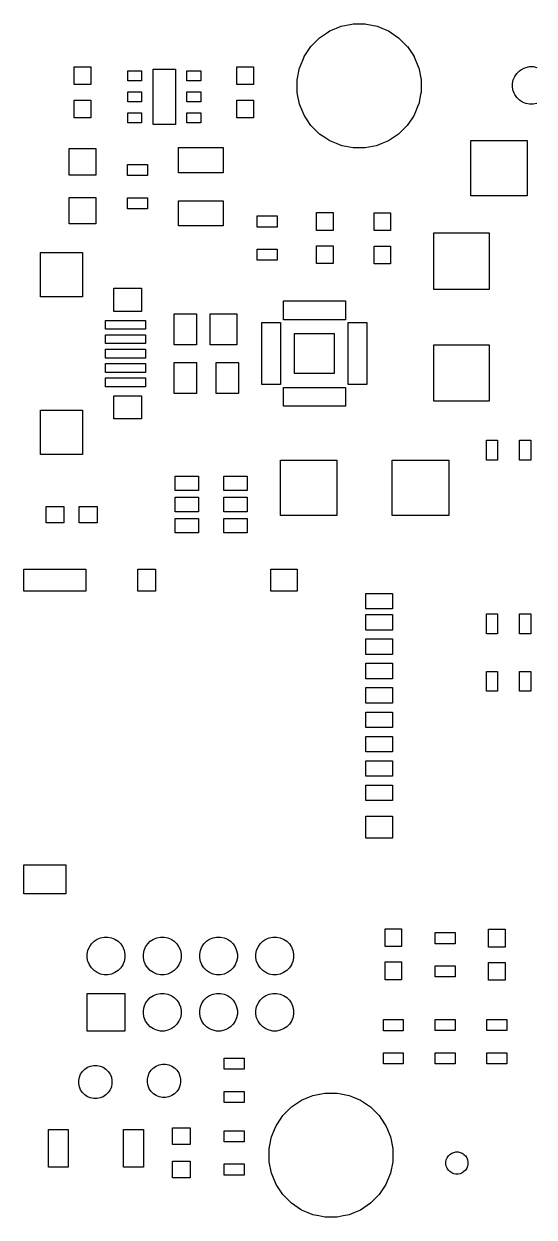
# Model space of a CAD drawing. Extents: x 3.58 to 7.49, y -4.48 to -2.36.
# Drawn here: x 3.583 to 4.49, y -4.481 to -2.361 of the extents above; entities that cross this region are included whole.
import ezdxf

# ---------------------------------------------------------------- set-up
doc = ezdxf.new("R2010")
doc.units = 0
doc.header["$MEASUREMENT"] = 0
doc.layers.add('BLACK', color=7, linetype='CONTINUOUS')

msp = doc.modelspace()

# ---------------------------------------------------------------- linework, layer by layer
at = {"layer": 'BLACK', "linetype": 'CONTINUOUS'}
for p, q in [((4.12093, -2.37757), (4.12692, -2.37357)), ((4.12692, -2.37357), (4.13867, -2.3687)), ((4.13867, -2.3687), (4.14698, -2.36526)), ((4.14698, -2.36526), (4.1663, -2.36142)), ((4.1663, -2.36142), (4.16828, -2.36102)), ((4.16828, -2.36102), (4.18999, -2.36102)), ((4.18999, -2.36102), (4.19197, -2.36142)), ((4.19197, -2.36142), (4.21129, -2.36526)), ((4.21129, -2.36526), (4.2196, -2.3687)), ((4.2196, -2.3687), (4.23135, -2.37357)), ((4.23135, -2.37357), (4.23734, -2.37757)), ((4.09351, -2.40099), (4.10886, -2.38563)), ((4.10886, -2.38563), (4.12093, -2.37757)), ((4.23734, -2.37757), (4.24941, -2.38563)), ((4.24941, -2.38563), (4.26476, -2.40099)), ((4.08144, -2.41904), (4.09324, -2.40138)), ((4.09324, -2.40138), (4.09351, -2.40099)), ((4.26476, -2.40099), (4.26502, -2.40138)), ((4.26502, -2.40138), (4.27682, -2.41904)), ((3.67224, -2.4689), (3.67224, -2.4374)), ((3.67224, -2.4374), (3.70177, -2.4374)), ((3.70177, -2.4374), (3.70177, -2.4689)), ((3.96161, -2.4689), (3.96161, -2.4374)), ((3.96161, -2.4374), (3.99114, -2.4374)), ((3.99114, -2.4374), (3.99114, -2.4689)), ((4.07347, -2.43829), (4.08128, -2.41944)), ((4.08128, -2.41944), (4.08144, -2.41904)), ((4.27682, -2.41904), (4.27699, -2.41944)), ((4.27699, -2.41944), (4.2848, -2.43829)), ((4.47567, -2.43829), (4.48214, -2.43701)), ((4.48214, -2.43701), (4.48873, -2.43701)), ((4.48873, -2.43701), (4.49519, -2.43829)), ((3.76752, -2.46201), (3.76752, -2.44429)), ((3.76752, -2.44429), (3.79232, -2.44429)), ((3.79232, -2.44429), (3.79232, -2.46201)), ((3.81299, -2.53976), (3.81299, -2.44134)), ((3.81299, -2.44134), (3.85236, -2.44134)), ((3.85236, -2.44134), (3.85236, -2.53976)), ((3.87303, -2.46201), (3.87303, -2.44429)), ((3.87303, -2.44429), (3.89783, -2.44429)), ((3.89783, -2.44429), (3.89783, -2.46201)), ((4.0689, -2.4604), (4.07313, -2.43911)), ((4.07313, -2.43911), (4.07347, -2.43829)), ((4.2848, -2.43829), (4.28513, -2.43911)), ((4.28513, -2.43911), (4.28937, -2.4604)), ((4.45325, -2.46071), (4.45578, -2.45462)), ((4.45578, -2.45462), (4.45944, -2.44914)), ((4.45578, -2.45462), (4.45578, -2.45462)), ((4.45944, -2.44914), (4.4641, -2.44448)), ((4.4641, -2.44448), (4.46958, -2.44082)), ((4.46958, -2.44082), (4.47567, -2.43829)), ((4.46958, -2.44082), (4.46958, -2.44082)), ((3.70177, -2.4689), (3.67224, -2.4689)), ((3.79232, -2.46201), (3.76752, -2.46201)), ((3.89783, -2.46201), (3.87303, -2.46201)), ((3.99114, -2.4689), (3.96161, -2.4689)), ((4.0689, -2.48212), (4.0689, -2.4604)), ((4.28937, -2.4604), (4.28937, -2.48212)), ((4.45197, -2.46718), (4.45325, -2.46071)), ((4.45197, -2.47377), (4.45197, -2.46718)), ((4.45325, -2.48023), (4.45197, -2.47377)), ((4.45487, -2.48413), (4.45325, -2.48023)), ((3.67224, -2.52795), (3.67224, -2.49646)), ((3.67224, -2.49646), (3.70177, -2.49646)), ((3.70177, -2.49646), (3.70177, -2.52795)), ((3.76752, -2.49941), (3.76752, -2.48169)), ((3.76752, -2.48169), (3.79232, -2.48169)), ((3.79232, -2.49941), (3.76752, -2.49941)), ((3.79232, -2.48169), (3.79232, -2.49941)), ((3.87303, -2.49941), (3.87303, -2.48169)), ((3.87303, -2.48169), (3.89783, -2.48169)), ((3.89783, -2.49941), (3.87303, -2.49941)), ((3.89783, -2.48169), (3.89783, -2.49941)), ((3.96161, -2.52795), (3.96161, -2.49646)), ((3.96161, -2.49646), (3.99114, -2.49646)), ((3.99114, -2.49646), (3.99114, -2.52795)), ((4.06973, -2.48632), (4.0689, -2.48212)), ((4.07313, -2.50341), (4.06973, -2.48632)), ((4.28853, -2.48632), (4.28513, -2.50341)), ((4.28937, -2.48212), (4.28853, -2.48632)), ((4.45578, -2.48632), (4.45487, -2.48413)), ((4.45944, -2.4918), (4.45578, -2.48632)), ((4.4641, -2.49647), (4.45944, -2.4918)), ((4.46958, -2.50013), (4.4641, -2.49647)), ((4.47567, -2.50265), (4.46958, -2.50013)), ((4.46958, -2.50013), (4.46958, -2.50013)), ((4.46958, -2.50013), (4.46958, -2.50013)), ((3.76752, -2.53681), (3.76752, -2.51909)), ((3.76752, -2.51909), (3.79232, -2.51909)), ((3.79232, -2.51909), (3.79232, -2.53681)), ((3.87303, -2.53681), (3.87303, -2.51909)), ((3.87303, -2.51909), (3.89783, -2.51909)), ((3.89783, -2.51909), (3.89783, -2.53681)), ((4.07335, -2.50394), (4.07313, -2.50341)), ((4.08144, -2.52348), (4.07335, -2.50394)), ((4.28492, -2.50394), (4.27682, -2.52348)), ((4.28513, -2.50341), (4.28492, -2.50394)), ((4.48214, -2.50394), (4.47567, -2.50265)), ((4.48873, -2.50394), (4.48214, -2.50394)), ((4.49519, -2.50265), (4.48873, -2.50394)), ((3.70177, -2.52795), (3.67224, -2.52795)), ((3.79232, -2.53681), (3.76752, -2.53681)), ((3.85236, -2.53976), (3.81299, -2.53976)), ((3.89783, -2.53681), (3.87303, -2.53681)), ((3.99114, -2.52795), (3.96161, -2.52795)), ((4.08443, -2.52795), (4.08144, -2.52348)), ((4.09351, -2.54153), (4.08443, -2.52795)), ((4.10886, -2.55689), (4.09351, -2.54153)), ((4.26476, -2.54153), (4.24941, -2.55689)), ((4.27383, -2.52795), (4.26476, -2.54153)), ((4.27682, -2.52348), (4.27383, -2.52795)), ((4.11977, -2.56417), (4.10886, -2.55689)), ((4.12692, -2.56895), (4.11977, -2.56417)), ((4.2385, -2.56417), (4.23135, -2.56895)), ((4.24941, -2.55689), (4.2385, -2.56417)), ((3.66339, -2.62992), (3.66339, -2.58268)), ((3.66339, -2.58268), (3.71063, -2.58268)), ((3.71063, -2.58268), (3.71063, -2.62992)), ((3.85768, -2.62559), (3.85768, -2.58071)), ((3.85768, -2.58071), (3.9376, -2.58071)), ((3.9376, -2.58071), (3.9376, -2.62559)), ((4.13867, -2.57382), (4.12692, -2.56895)), ((4.14698, -2.57726), (4.13867, -2.57382)), ((4.14896, -2.57765), (4.14698, -2.57726)), ((4.16828, -2.5815), (4.14896, -2.57765)), ((4.18999, -2.5815), (4.16828, -2.5815)), ((4.20931, -2.57765), (4.18999, -2.5815)), ((4.21129, -2.57726), (4.20931, -2.57765)), ((4.2196, -2.57382), (4.21129, -2.57726)), ((4.23135, -2.56895), (4.2196, -2.57382)), ((4.37756, -2.66654), (4.37756, -2.56811)), ((4.37756, -2.56811), (4.47795, -2.56811)), ((4.47795, -2.56811), (4.47795, -2.66654)), ((3.76732, -2.63071), (3.76732, -2.61102)), ((3.76732, -2.61102), (3.80276, -2.61102)), ((3.80276, -2.61102), (3.80276, -2.63071)), ((3.9376, -2.62559), (3.85768, -2.62559)), ((3.71063, -2.62992), (3.66339, -2.62992)), ((3.80276, -2.63071), (3.76732, -2.63071)), ((3.66339, -2.71654), (3.66339, -2.66929)), ((3.66339, -2.66929), (3.71063, -2.66929)), ((3.71063, -2.66929), (3.71063, -2.71654)), ((3.76732, -2.68976), (3.76732, -2.67008)), ((3.76732, -2.67008), (3.80276, -2.67008)), ((3.80276, -2.67008), (3.80276, -2.68976)), ((4.47795, -2.66654), (4.37756, -2.66654)), ((3.80276, -2.68976), (3.76732, -2.68976)), ((3.85768, -2.72008), (3.85768, -2.6752)), ((3.85768, -2.6752), (3.9376, -2.6752)), ((3.9376, -2.6752), (3.9376, -2.72008)), ((3.99803, -2.72205), (3.99803, -2.70236)), ((3.99803, -2.70236), (4.03346, -2.70236)), ((4.03346, -2.70236), (4.03346, -2.72205)), ((4.10335, -2.72795), (4.10335, -2.69646)), ((4.10335, -2.69646), (4.13287, -2.69646)), ((4.13287, -2.69646), (4.13287, -2.72795)), ((4.20571, -2.72835), (4.20571, -2.69685)), ((4.20571, -2.69685), (4.23524, -2.69685)), ((4.23524, -2.69685), (4.23524, -2.72835)), ((3.71063, -2.71654), (3.66339, -2.71654)), ((3.9376, -2.72008), (3.85768, -2.72008)), ((4.03346, -2.72205), (3.99803, -2.72205)), ((4.13287, -2.72795), (4.10335, -2.72795)), ((4.23524, -2.72835), (4.20571, -2.72835)), ((4.3122, -2.83268), (4.3122, -2.73228)), ((4.3122, -2.73228), (4.41063, -2.73228)), ((4.41063, -2.73228), (4.41063, -2.83268)), ((4.10335, -2.78701), (4.10335, -2.75551)), ((4.10335, -2.75551), (4.13287, -2.75551)), ((4.13287, -2.75551), (4.13287, -2.78701)), ((4.20571, -2.7874), (4.20571, -2.75591)), ((4.20571, -2.75591), (4.23524, -2.75591)), ((4.23524, -2.75591), (4.23524, -2.7874)), ((3.6122, -2.84621), (3.6122, -2.76747)), ((3.6122, -2.76747), (3.68701, -2.76747)), ((3.68701, -2.76747), (3.68701, -2.84621)), ((3.99803, -2.7811), (3.99803, -2.76142)), ((3.99803, -2.76142), (4.03346, -2.76142)), ((4.03346, -2.76142), (4.03346, -2.7811)), ((4.03346, -2.7811), (3.99803, -2.7811)), ((4.13287, -2.78701), (4.10335, -2.78701)), ((4.23524, -2.7874), (4.20571, -2.7874)), ((3.74311, -2.87205), (3.74311, -2.83071)), ((3.74311, -2.83071), (3.79232, -2.83071)), ((3.79232, -2.83071), (3.79232, -2.87205)), ((4.41063, -2.83268), (4.3122, -2.83268)), ((3.68701, -2.84621), (3.6122, -2.84621)), ((4.04449, -2.88681), (4.04449, -2.85335)), ((4.04449, -2.85335), (4.15472, -2.85335)), ((4.15472, -2.85335), (4.15472, -2.88681)), ((3.79232, -2.87205), (3.74311, -2.87205)), ((3.85039, -2.9311), (3.85039, -2.87598)), ((3.85039, -2.87598), (3.88976, -2.87598)), ((3.88976, -2.87598), (3.88976, -2.9311)), ((3.91417, -2.9311), (3.91417, -2.87598)), ((3.91417, -2.87598), (3.96142, -2.87598)), ((3.96142, -2.87598), (3.96142, -2.9311)), ((3.72835, -2.90354), (3.72835, -2.8878)), ((3.72835, -2.8878), (3.79921, -2.8878)), ((3.79921, -2.90354), (3.72835, -2.90354)), ((3.79921, -2.8878), (3.79921, -2.90354)), ((4.0061, -3.00197), (4.0061, -2.89173)), ((4.0061, -2.89173), (4.03957, -2.89173)), ((4.03957, -2.89173), (4.03957, -3.00197)), ((4.15472, -2.88681), (4.04449, -2.88681)), ((4.15965, -3.00197), (4.15965, -2.89173)), ((4.15965, -2.89173), (4.19311, -2.89173)), ((4.19311, -2.89173), (4.19311, -3.00197)), ((3.72835, -2.92913), (3.72835, -2.91339)), ((3.72835, -2.91339), (3.79921, -2.91339)), ((3.79921, -2.91339), (3.79921, -2.92913)), ((4.06417, -2.98228), (4.06417, -2.91142)), ((4.06417, -2.91142), (4.13504, -2.91142)), ((4.13504, -2.91142), (4.13504, -2.98228)), ((3.79921, -2.92913), (3.72835, -2.92913)), ((3.72835, -2.95472), (3.72835, -2.93898)), ((3.72835, -2.93898), (3.79921, -2.93898)), ((3.79921, -2.93898), (3.79921, -2.95472)), ((3.88976, -2.9311), (3.85039, -2.9311)), ((3.96142, -2.9311), (3.91417, -2.9311)), ((4.3122, -3.0315), (4.3122, -2.9311)), ((4.3122, -2.9311), (4.41063, -2.9311)), ((4.41063, -2.9311), (4.41063, -3.0315)), ((3.79921, -2.95472), (3.72835, -2.95472)), ((3.72835, -2.98031), (3.72835, -2.96457)), ((3.72835, -2.96457), (3.79921, -2.96457)), ((3.79921, -2.96457), (3.79921, -2.98031)), ((3.85039, -3.01772), (3.85039, -2.9626)), ((3.85039, -2.9626), (3.88976, -2.9626)), ((3.88976, -2.9626), (3.88976, -3.01772)), ((3.9252, -3.01772), (3.9252, -2.9626)), ((3.9252, -2.9626), (3.96457, -2.9626)), ((3.96457, -2.9626), (3.96457, -3.01772)), ((3.79921, -2.98031), (3.72835, -2.98031)), ((4.13504, -2.98228), (4.06417, -2.98228)), ((3.72835, -3.00591), (3.72835, -2.99016)), ((3.72835, -2.99016), (3.79921, -2.99016)), ((3.79921, -3.00591), (3.72835, -3.00591)), ((3.79921, -2.99016), (3.79921, -3.00591)), ((4.03957, -3.00197), (4.0061, -3.00197)), ((4.04449, -3.04035), (4.04449, -3.00689)), ((4.04449, -3.00689), (4.15472, -3.00689)), ((4.15472, -3.00689), (4.15472, -3.04035)), ((4.19311, -3.00197), (4.15965, -3.00197)), ((3.74311, -3.06299), (3.74311, -3.02165)), ((3.74311, -3.02165), (3.79232, -3.02165)), ((3.79232, -3.02165), (3.79232, -3.06299)), ((3.88976, -3.01772), (3.85039, -3.01772)), ((3.96457, -3.01772), (3.9252, -3.01772)), ((4.41063, -3.0315), (4.3122, -3.0315)), ((3.6122, -3.12623), (3.6122, -3.04749)), ((3.6122, -3.04749), (3.68701, -3.04749)), ((3.68701, -3.04749), (3.68701, -3.12623)), ((4.15472, -3.04035), (4.04449, -3.04035)), ((3.79232, -3.06299), (3.74311, -3.06299)), ((4.40551, -3.13622), (4.40551, -3.10079)), ((4.40551, -3.10079), (4.4252, -3.10079)), ((4.4252, -3.10079), (4.4252, -3.13622)), ((4.46457, -3.13622), (4.46457, -3.10079)), ((4.46457, -3.10079), (4.48425, -3.10079)), ((4.48425, -3.10079), (4.48425, -3.13622)), ((3.68701, -3.12623), (3.6122, -3.12623)), ((4.03937, -3.23465), (4.03937, -3.13622)), ((4.03937, -3.13622), (4.13976, -3.13622)), ((4.13976, -3.13622), (4.13976, -3.23465)), ((4.23819, -3.23465), (4.23819, -3.13622)), ((4.23819, -3.13622), (4.33858, -3.13622)), ((4.33858, -3.13622), (4.33858, -3.23465)), ((4.4252, -3.13622), (4.40551, -3.13622)), ((4.48425, -3.13622), (4.46457, -3.13622)), ((3.85197, -3.19035), (3.85197, -3.16476)), ((3.85197, -3.16476), (3.8937, -3.16476)), ((3.8937, -3.16476), (3.8937, -3.19035)), ((3.93858, -3.19035), (3.93858, -3.16476)), ((3.93858, -3.16476), (3.98031, -3.16476)), ((3.98031, -3.16476), (3.98031, -3.19035)), ((3.8937, -3.19035), (3.85197, -3.19035)), ((3.98031, -3.19035), (3.93858, -3.19035)), ((3.62244, -3.24776), (3.62244, -3.21823)), ((3.62244, -3.21823), (3.65394, -3.21823)), ((3.65394, -3.21823), (3.65394, -3.24776)), ((3.6815, -3.24776), (3.6815, -3.21823)), ((3.6815, -3.21823), (3.71299, -3.21823)), ((3.71299, -3.21823), (3.71299, -3.24776)), ((3.85197, -3.22776), (3.85197, -3.20217)), ((3.85197, -3.20217), (3.8937, -3.20217)), ((3.8937, -3.20217), (3.8937, -3.22776)), ((3.93858, -3.22776), (3.93858, -3.20217)), ((3.93858, -3.20217), (3.98031, -3.20217)), ((3.98031, -3.20217), (3.98031, -3.22776)), ((3.8937, -3.22776), (3.85197, -3.22776)), ((3.85197, -3.26516), (3.85197, -3.23957)), ((3.85197, -3.23957), (3.8937, -3.23957)), ((3.8937, -3.23957), (3.8937, -3.26516)), ((3.98031, -3.22776), (3.93858, -3.22776)), ((3.93858, -3.26516), (3.93858, -3.23957)), ((3.93858, -3.23957), (3.98031, -3.23957)), ((3.98031, -3.23957), (3.98031, -3.26516)), ((4.13976, -3.23465), (4.03937, -3.23465)), ((4.33858, -3.23465), (4.23819, -3.23465)), ((3.65394, -3.24776), (3.62244, -3.24776)), ((3.71299, -3.24776), (3.6815, -3.24776)), ((3.8937, -3.26516), (3.85197, -3.26516)), ((3.98031, -3.26516), (3.93858, -3.26516)), ((3.58287, -3.36909), (3.58287, -3.32972)), ((3.58287, -3.32972), (3.69311, -3.32972)), ((3.69311, -3.32972), (3.69311, -3.36909)), ((3.78563, -3.36909), (3.78563, -3.32972)), ((3.78563, -3.32972), (3.81713, -3.32972)), ((3.81713, -3.32972), (3.81713, -3.36909)), ((4.02185, -3.36909), (4.02185, -3.32972)), ((4.02185, -3.32972), (4.06909, -3.32972)), ((4.06909, -3.32972), (4.06909, -3.36909)), ((3.69311, -3.36909), (3.58287, -3.36909)), ((3.81713, -3.36909), (3.78563, -3.36909)), ((4.06909, -3.36909), (4.02185, -3.36909)), ((4.19114, -3.40059), (4.19114, -3.37303)), ((4.19114, -3.37303), (4.23839, -3.37303)), ((4.23839, -3.37303), (4.23839, -3.40059)), ((4.23839, -3.40059), (4.19114, -3.40059)), ((4.19114, -3.43799), (4.19114, -3.41043)), ((4.19114, -3.41043), (4.23839, -3.41043)), ((4.23839, -3.41043), (4.23839, -3.43799)), ((4.40551, -3.44449), (4.40551, -3.40906)), ((4.40551, -3.40906), (4.4252, -3.40906)), ((4.4252, -3.40906), (4.4252, -3.44449)), ((4.46457, -3.44449), (4.46457, -3.40906)), ((4.46457, -3.40906), (4.48425, -3.40906)), ((4.48425, -3.40906), (4.48425, -3.44449)), ((4.23839, -3.43799), (4.19114, -3.43799)), ((4.19114, -3.4813), (4.19114, -3.45374)), ((4.19114, -3.45374), (4.23839, -3.45374)), ((4.23839, -3.45374), (4.23839, -3.4813)), ((4.4252, -3.44449), (4.40551, -3.44449)), ((4.48425, -3.44449), (4.46457, -3.44449)), ((4.23839, -3.4813), (4.19114, -3.4813)), ((4.19114, -3.52461), (4.19114, -3.49705)), ((4.19114, -3.49705), (4.23839, -3.49705)), ((4.23839, -3.49705), (4.23839, -3.52461)), ((4.40551, -3.54685), (4.40551, -3.51142)), ((4.40551, -3.51142), (4.4252, -3.51142)), ((4.4252, -3.51142), (4.4252, -3.54685)), ((4.46457, -3.54685), (4.46457, -3.51142)), ((4.46457, -3.51142), (4.48425, -3.51142)), ((4.48425, -3.51142), (4.48425, -3.54685)), ((4.23839, -3.52461), (4.19114, -3.52461)), ((4.19114, -3.56791), (4.19114, -3.54035)), ((4.19114, -3.54035), (4.23839, -3.54035)), ((4.23839, -3.54035), (4.23839, -3.56791)), ((4.4252, -3.54685), (4.40551, -3.54685)), ((4.48425, -3.54685), (4.46457, -3.54685)), ((4.23839, -3.56791), (4.19114, -3.56791)), ((4.19114, -3.61122), (4.19114, -3.58366)), ((4.19114, -3.58366), (4.23839, -3.58366)), ((4.23839, -3.58366), (4.23839, -3.61122)), ((4.23839, -3.61122), (4.19114, -3.61122)), ((4.19114, -3.65453), (4.19114, -3.62697)), ((4.19114, -3.62697), (4.23839, -3.62697)), ((4.23839, -3.62697), (4.23839, -3.65453)), ((4.23839, -3.65453), (4.19114, -3.65453)), ((4.19114, -3.69783), (4.19114, -3.67028)), ((4.19114, -3.67028), (4.23839, -3.67028)), ((4.23839, -3.67028), (4.23839, -3.69783)), ((4.23839, -3.69783), (4.19114, -3.69783)), ((4.19114, -3.74114), (4.19114, -3.71358)), ((4.19114, -3.71358), (4.23839, -3.71358)), ((4.23839, -3.71358), (4.23839, -3.74114)), ((4.23839, -3.74114), (4.19114, -3.74114)), ((4.19114, -3.80807), (4.19114, -3.7687)), ((4.19114, -3.7687), (4.23839, -3.7687)), ((4.23839, -3.7687), (4.23839, -3.80807)), ((4.23839, -3.80807), (4.19114, -3.80807)), ((3.58287, -3.9065), (3.58287, -3.85531)), ((3.58287, -3.85531), (3.65768, -3.85531)), ((3.65768, -3.85531), (3.65768, -3.9065)), ((3.65768, -3.9065), (3.58287, -3.9065)), ((3.71324, -3.98734), (3.71933, -3.98481)), ((3.71933, -3.98481), (3.72579, -3.98353)), ((3.72579, -3.98353), (3.73238, -3.98353)), ((3.73238, -3.98353), (3.73885, -3.98481)), ((3.73885, -3.98481), (3.74494, -3.98734)), ((3.81324, -3.98734), (3.81933, -3.98481)), ((3.81933, -3.98481), (3.82579, -3.98353)), ((3.82579, -3.98353), (3.83238, -3.98353)), ((3.83238, -3.98353), (3.83885, -3.98481)), ((3.83885, -3.98481), (3.84494, -3.98734)), ((3.91324, -3.98734), (3.91933, -3.98481)), ((3.91933, -3.98481), (3.92579, -3.98353)), ((3.92579, -3.98353), (3.93238, -3.98353)), ((3.93238, -3.98353), (3.93885, -3.98481)), ((3.93885, -3.98481), (3.94494, -3.98734)), ((4.01324, -3.98734), (4.01933, -3.98481)), ((4.01933, -3.98481), (4.02579, -3.98353)), ((4.02579, -3.98353), (4.03238, -3.98353)), ((4.03238, -3.98353), (4.03885, -3.98481)), ((4.03885, -3.98481), (4.04494, -3.98734)), ((4.22519, -4.00021), (4.22519, -3.96872)), ((4.22519, -3.96872), (4.25472, -3.96872)), ((4.25472, -3.96872), (4.25472, -4.00021)), ((4.31436, -3.99531), (4.31436, -3.97562)), ((4.31436, -3.97562), (4.3498, -3.97562)), ((4.3498, -3.97562), (4.3498, -3.99531)), ((4.40944, -4.00121), (4.40944, -3.96972)), ((4.40944, -3.96972), (4.43897, -3.96972)), ((4.43897, -3.96972), (4.43897, -4.00121)), ((3.69691, -4.00723), (3.69943, -4.00114)), ((3.69943, -4.00114), (3.70005, -4.00021)), ((3.70005, -4.00021), (3.70309, -3.99566)), ((3.70309, -3.99566), (3.70775, -3.991)), ((3.70775, -3.991), (3.71324, -3.98734)), ((3.71324, -3.98734), (3.71324, -3.98734)), ((3.74494, -3.98734), (3.74494, -3.98734)), ((3.74494, -3.98734), (3.75042, -3.991)), ((3.75042, -3.991), (3.75508, -3.99566)), ((3.75508, -3.99566), (3.75812, -4.00021)), ((3.75812, -4.00021), (3.75874, -4.00114)), ((3.75874, -4.00114), (3.76127, -4.00723)), ((3.79691, -4.00723), (3.79943, -4.00114)), ((3.79943, -4.00114), (3.80005, -4.00021)), ((3.80005, -4.00021), (3.80309, -3.99566)), ((3.80309, -3.99566), (3.80775, -3.991)), ((3.80775, -3.991), (3.81324, -3.98734)), ((3.81324, -3.98734), (3.81324, -3.98734)), ((3.84494, -3.98734), (3.84494, -3.98734)), ((3.84494, -3.98734), (3.85042, -3.991)), ((3.85042, -3.991), (3.85508, -3.99566)), ((3.85508, -3.99566), (3.85812, -4.00021)), ((3.85812, -4.00021), (3.85874, -4.00114)), ((3.85874, -4.00114), (3.86127, -4.00723)), ((3.89691, -4.00723), (3.89943, -4.00114)), ((3.89943, -4.00114), (3.90005, -4.00021)), ((3.90005, -4.00021), (3.90309, -3.99566)), ((3.90309, -3.99566), (3.90775, -3.991)), ((3.90775, -3.991), (3.91324, -3.98734)), ((3.91324, -3.98734), (3.91324, -3.98734)), ((3.94494, -3.98734), (3.94494, -3.98734)), ((3.94494, -3.98734), (3.95042, -3.991)), ((3.95042, -3.991), (3.95508, -3.99566)), ((3.95508, -3.99566), (3.95812, -4.00021)), ((3.95812, -4.00021), (3.95874, -4.00114)), ((3.95874, -4.00114), (3.96127, -4.00723)), ((3.99691, -4.00723), (3.99943, -4.00114)), ((3.99943, -4.00114), (4.00005, -4.00021)), ((4.00005, -4.00021), (4.00309, -3.99566)), ((4.00309, -3.99566), (4.00775, -3.991)), ((4.00775, -3.991), (4.01324, -3.98734)), ((4.01324, -3.98734), (4.01324, -3.98734)), ((4.04494, -3.98734), (4.04494, -3.98734)), ((4.04494, -3.98734), (4.05042, -3.991)), ((4.05042, -3.991), (4.05508, -3.99566)), ((4.05508, -3.99566), (4.05812, -4.00021)), ((4.05812, -4.00021), (4.05874, -4.00114)), ((4.05874, -4.00114), (4.06127, -4.00723)), ((4.25472, -4.00021), (4.22519, -4.00021)), ((4.3498, -3.99531), (4.31436, -3.99531)), ((4.43897, -4.00121), (4.40944, -4.00121)), ((3.69562, -4.0137), (3.69691, -4.00723)), ((3.69562, -4.02029), (3.69562, -4.0137)), ((3.69691, -4.02675), (3.69562, -4.02029)), ((3.69881, -4.03134), (3.69691, -4.02675)), ((3.76127, -4.02675), (3.75937, -4.03134)), ((3.76127, -4.00723), (3.76255, -4.0137)), ((3.76255, -4.02029), (3.76127, -4.02675)), ((3.76255, -4.0137), (3.76255, -4.02029)), ((3.79562, -4.0137), (3.79691, -4.00723)), ((3.79562, -4.02029), (3.79562, -4.0137)), ((3.79691, -4.02675), (3.79562, -4.02029)), ((3.79881, -4.03134), (3.79691, -4.02675)), ((3.86127, -4.02675), (3.85937, -4.03134)), ((3.86127, -4.00723), (3.86255, -4.0137)), ((3.86255, -4.02029), (3.86127, -4.02675)), ((3.86255, -4.0137), (3.86255, -4.02029)), ((3.89562, -4.0137), (3.89691, -4.00723)), ((3.89562, -4.02029), (3.89562, -4.0137)), ((3.89691, -4.02675), (3.89562, -4.02029)), ((3.89881, -4.03134), (3.89691, -4.02675)), ((3.96127, -4.02675), (3.95937, -4.03134)), ((3.96127, -4.00723), (3.96255, -4.0137)), ((3.96255, -4.02029), (3.96127, -4.02675)), ((3.96255, -4.0137), (3.96255, -4.02029)), ((3.99562, -4.0137), (3.99691, -4.00723)), ((3.99562, -4.02029), (3.99562, -4.0137)), ((3.99691, -4.02675), (3.99562, -4.02029)), ((3.99881, -4.03134), (3.99691, -4.02675)), ((4.06127, -4.02675), (4.05937, -4.03134)), ((4.06127, -4.00723), (4.06255, -4.0137)), ((4.06255, -4.02029), (4.06127, -4.02675)), ((4.06255, -4.0137), (4.06255, -4.02029)), ((4.22519, -4.05927), (4.22519, -4.02777)), ((4.22519, -4.02777), (4.25472, -4.02777)), ((4.25472, -4.02777), (4.25472, -4.05927)), ((3.69943, -4.03284), (3.69881, -4.03134)), ((3.70309, -4.03832), (3.69943, -4.03284)), ((3.70775, -4.04299), (3.70309, -4.03832)), ((3.71324, -4.04665), (3.70775, -4.04299)), ((3.71933, -4.04917), (3.71324, -4.04665)), ((3.71324, -4.04665), (3.71324, -4.04665)), ((3.71324, -4.04665), (3.71324, -4.04665)), ((3.72579, -4.05046), (3.71933, -4.04917)), ((3.73885, -4.04917), (3.73238, -4.05046)), ((3.74494, -4.04665), (3.73885, -4.04917)), ((3.75042, -4.04299), (3.74494, -4.04665)), ((3.74494, -4.04665), (3.74494, -4.04665)), ((3.74494, -4.04665), (3.74494, -4.04665)), ((3.75508, -4.03832), (3.75042, -4.04299)), ((3.75874, -4.03284), (3.75508, -4.03832)), ((3.75937, -4.03134), (3.75874, -4.03284)), ((3.79943, -4.03284), (3.79881, -4.03134)), ((3.80309, -4.03832), (3.79943, -4.03284)), ((3.80775, -4.04299), (3.80309, -4.03832)), ((3.81324, -4.04665), (3.80775, -4.04299)), ((3.81933, -4.04917), (3.81324, -4.04665)), ((3.81324, -4.04665), (3.81324, -4.04665)), ((3.81324, -4.04665), (3.81324, -4.04665)), ((3.82579, -4.05046), (3.81933, -4.04917)), ((3.83885, -4.04917), (3.83238, -4.05046)), ((3.84494, -4.04665), (3.83885, -4.04917)), ((3.85042, -4.04299), (3.84494, -4.04665)), ((3.84494, -4.04665), (3.84494, -4.04665)), ((3.84494, -4.04665), (3.84494, -4.04665)), ((3.85508, -4.03832), (3.85042, -4.04299)), ((3.85874, -4.03284), (3.85508, -4.03832)), ((3.85937, -4.03134), (3.85874, -4.03284)), ((3.89943, -4.03284), (3.89881, -4.03134)), ((3.90309, -4.03832), (3.89943, -4.03284)), ((3.90775, -4.04299), (3.90309, -4.03832)), ((3.91324, -4.04665), (3.90775, -4.04299)), ((3.91933, -4.04917), (3.91324, -4.04665)), ((3.91324, -4.04665), (3.91324, -4.04665)), ((3.91324, -4.04665), (3.91324, -4.04665)), ((3.92579, -4.05046), (3.91933, -4.04917)), ((3.93885, -4.04917), (3.93238, -4.05046)), ((3.94494, -4.04665), (3.93885, -4.04917)), ((3.95042, -4.04299), (3.94494, -4.04665)), ((3.94494, -4.04665), (3.94494, -4.04665)), ((3.94494, -4.04665), (3.94494, -4.04665)), ((3.95508, -4.03832), (3.95042, -4.04299)), ((3.95874, -4.03284), (3.95508, -4.03832)), ((3.95937, -4.03134), (3.95874, -4.03284)), ((3.99943, -4.03284), (3.99881, -4.03134)), ((4.00309, -4.03832), (3.99943, -4.03284)), ((4.00775, -4.04299), (4.00309, -4.03832)), ((4.01324, -4.04665), (4.00775, -4.04299)), ((4.01933, -4.04917), (4.01324, -4.04665)), ((4.01324, -4.04665), (4.01324, -4.04665)), ((4.01324, -4.04665), (4.01324, -4.04665)), ((4.02579, -4.05046), (4.01933, -4.04917)), ((4.03885, -4.04917), (4.03238, -4.05046)), ((4.04494, -4.04665), (4.03885, -4.04917)), ((4.05042, -4.04299), (4.04494, -4.04665)), ((4.04494, -4.04665), (4.04494, -4.04665)), ((4.04494, -4.04665), (4.04494, -4.04665)), ((4.05508, -4.03832), (4.05042, -4.04299)), ((4.05874, -4.03284), (4.05508, -4.03832)), ((4.05937, -4.03134), (4.05874, -4.03284)), ((4.31436, -4.05436), (4.31436, -4.03468)), ((4.31436, -4.03468), (4.3498, -4.03468)), ((4.3498, -4.03468), (4.3498, -4.05436)), ((4.40944, -4.06027), (4.40944, -4.02877)), ((4.40944, -4.02877), (4.43897, -4.02877)), ((4.43897, -4.02877), (4.43897, -4.06027)), ((3.73238, -4.05046), (3.72579, -4.05046)), ((3.83238, -4.05046), (3.82579, -4.05046)), ((3.93238, -4.05046), (3.92579, -4.05046)), ((4.03238, -4.05046), (4.02579, -4.05046)), ((4.25472, -4.05927), (4.22519, -4.05927)), ((4.3498, -4.05436), (4.31436, -4.05436)), ((4.43897, -4.06027), (4.40944, -4.06027)), ((3.69562, -4.15046), (3.69562, -4.08353)), ((3.69562, -4.08353), (3.76255, -4.08353)), ((3.76255, -4.08353), (3.76255, -4.15046)), ((3.80309, -4.09566), (3.80775, -4.091)), ((3.80775, -4.091), (3.81324, -4.08734)), ((3.81324, -4.08734), (3.81933, -4.08481)), ((3.81324, -4.08734), (3.81324, -4.08734)), ((3.81933, -4.08481), (3.82579, -4.08353)), ((3.82579, -4.08353), (3.83238, -4.08353)), ((3.83238, -4.08353), (3.83885, -4.08481)), ((3.83885, -4.08481), (3.84494, -4.08734)), ((3.84494, -4.08734), (3.84494, -4.08734)), ((3.84494, -4.08734), (3.85042, -4.091)), ((3.85042, -4.091), (3.85508, -4.09566)), ((3.90309, -4.09566), (3.90775, -4.091)), ((3.90775, -4.091), (3.91324, -4.08734)), ((3.91324, -4.08734), (3.91933, -4.08481)), ((3.91324, -4.08734), (3.91324, -4.08734)), ((3.91933, -4.08481), (3.92579, -4.08353)), ((3.92579, -4.08353), (3.93238, -4.08353)), ((3.93238, -4.08353), (3.93885, -4.08481)), ((3.93885, -4.08481), (3.94494, -4.08734)), ((3.94494, -4.08734), (3.94494, -4.08734)), ((3.94494, -4.08734), (3.95042, -4.091)), ((3.95042, -4.091), (3.95508, -4.09566)), ((4.00309, -4.09566), (4.00775, -4.091)), ((4.00775, -4.091), (4.01324, -4.08734)), ((4.01324, -4.08734), (4.01933, -4.08481)), ((4.01324, -4.08734), (4.01324, -4.08734)), ((4.01933, -4.08481), (4.02579, -4.08353)), ((4.02579, -4.08353), (4.03238, -4.08353)), ((4.03238, -4.08353), (4.03885, -4.08481)), ((4.03885, -4.08481), (4.04494, -4.08734)), ((4.04494, -4.08734), (4.04494, -4.08734)), ((4.04494, -4.08734), (4.05042, -4.091)), ((4.05042, -4.091), (4.05508, -4.09566)), ((3.79562, -4.1137), (3.79691, -4.10723)), ((3.79691, -4.10723), (3.79943, -4.10114)), ((3.79943, -4.10114), (3.79993, -4.10039)), ((3.79993, -4.10039), (3.80309, -4.09566)), ((3.85508, -4.09566), (3.85824, -4.10039)), ((3.85824, -4.10039), (3.85874, -4.10114)), ((3.85874, -4.10114), (3.86127, -4.10723)), ((3.86127, -4.10723), (3.86255, -4.1137)), ((3.89562, -4.1137), (3.89691, -4.10723)), ((3.89691, -4.10723), (3.89943, -4.10114)), ((3.89943, -4.10114), (3.89993, -4.10039)), ((3.89993, -4.10039), (3.90309, -4.09566)), ((3.95508, -4.09566), (3.95824, -4.10039)), ((3.95824, -4.10039), (3.95874, -4.10114)), ((3.95874, -4.10114), (3.96127, -4.10723)), ((3.96127, -4.10723), (3.96255, -4.1137)), ((3.99562, -4.1137), (3.99691, -4.10723)), ((3.99691, -4.10723), (3.99943, -4.10114)), ((3.99943, -4.10114), (3.99993, -4.10039)), ((3.99993, -4.10039), (4.00309, -4.09566)), ((4.05508, -4.09566), (4.05824, -4.10039)), ((4.05824, -4.10039), (4.05874, -4.10114)), ((4.05874, -4.10114), (4.06127, -4.10723)), ((4.06127, -4.10723), (4.06255, -4.1137)), ((3.79562, -4.12029), (3.79562, -4.1137)), ((3.79691, -4.12675), (3.79562, -4.12029)), ((3.79943, -4.13284), (3.79691, -4.12675)), ((3.80309, -4.13832), (3.79943, -4.13284)), ((3.79943, -4.13284), (3.79943, -4.13284)), ((3.85874, -4.13284), (3.85508, -4.13832)), ((3.86127, -4.12675), (3.85874, -4.13284)), ((3.85874, -4.13284), (3.85874, -4.13284)), ((3.86255, -4.12029), (3.86127, -4.12675)), ((3.86255, -4.1137), (3.86255, -4.12029)), ((3.89562, -4.12029), (3.89562, -4.1137)), ((3.89691, -4.12675), (3.89562, -4.12029)), ((3.89943, -4.13284), (3.89691, -4.12675)), ((3.90309, -4.13832), (3.89943, -4.13284)), ((3.89943, -4.13284), (3.89943, -4.13284)), ((3.95874, -4.13284), (3.95508, -4.13832)), ((3.96127, -4.12675), (3.95874, -4.13284)), ((3.95874, -4.13284), (3.95874, -4.13284)), ((3.96255, -4.12029), (3.96127, -4.12675)), ((3.96255, -4.1137), (3.96255, -4.12029)), ((3.99562, -4.12029), (3.99562, -4.1137)), ((3.99691, -4.12675), (3.99562, -4.12029)), ((3.99943, -4.13284), (3.99691, -4.12675)), ((4.00309, -4.13832), (3.99943, -4.13284)), ((3.99943, -4.13284), (3.99943, -4.13284)), ((4.05874, -4.13284), (4.05508, -4.13832)), ((4.06127, -4.12675), (4.05874, -4.13284)), ((4.05874, -4.13284), (4.05874, -4.13284)), ((4.06255, -4.12029), (4.06127, -4.12675)), ((4.06255, -4.1137), (4.06255, -4.12029)), ((4.22224, -4.14993), (4.22224, -4.13024)), ((4.22224, -4.13024), (4.25767, -4.13024)), ((4.25767, -4.13024), (4.25767, -4.14993)), ((4.31436, -4.14961), (4.31436, -4.12993)), ((4.31436, -4.12993), (4.3498, -4.12993)), ((4.3498, -4.12993), (4.3498, -4.14961)), ((4.40649, -4.14961), (4.40649, -4.12993)), ((4.40649, -4.12993), (4.44192, -4.12993)), ((4.44192, -4.12993), (4.44192, -4.14961)), ((3.76255, -4.15046), (3.69562, -4.15046)), ((3.80775, -4.14299), (3.80309, -4.13832)), ((3.81324, -4.14665), (3.80775, -4.14299)), ((3.81933, -4.14917), (3.81324, -4.14665)), ((3.81324, -4.14665), (3.81324, -4.14665)), ((3.81324, -4.14665), (3.81324, -4.14665)), ((3.82579, -4.15046), (3.81933, -4.14917)), ((3.83238, -4.15046), (3.82579, -4.15046)), ((3.83885, -4.14917), (3.83238, -4.15046)), ((3.84494, -4.14665), (3.83885, -4.14917)), ((3.85042, -4.14299), (3.84494, -4.14665)), ((3.84494, -4.14665), (3.84494, -4.14665)), ((3.84494, -4.14665), (3.84494, -4.14665)), ((3.85508, -4.13832), (3.85042, -4.14299)), ((3.90775, -4.14299), (3.90309, -4.13832)), ((3.91324, -4.14665), (3.90775, -4.14299)), ((3.91933, -4.14917), (3.91324, -4.14665)), ((3.91324, -4.14665), (3.91324, -4.14665)), ((3.91324, -4.14665), (3.91324, -4.14665)), ((3.92579, -4.15046), (3.91933, -4.14917)), ((3.93238, -4.15046), (3.92579, -4.15046)), ((3.93885, -4.14917), (3.93238, -4.15046)), ((3.94494, -4.14665), (3.93885, -4.14917)), ((3.95042, -4.14299), (3.94494, -4.14665)), ((3.94494, -4.14665), (3.94494, -4.14665)), ((3.94494, -4.14665), (3.94494, -4.14665)), ((3.95508, -4.13832), (3.95042, -4.14299)), ((4.00775, -4.14299), (4.00309, -4.13832)), ((4.01324, -4.14665), (4.00775, -4.14299)), ((4.01933, -4.14917), (4.01324, -4.14665)), ((4.01324, -4.14665), (4.01324, -4.14665)), ((4.01324, -4.14665), (4.01324, -4.14665)), ((4.02579, -4.15046), (4.01933, -4.14917)), ((4.03238, -4.15046), (4.02579, -4.15046)), ((4.03885, -4.14917), (4.03238, -4.15046)), ((4.04494, -4.14665), (4.03885, -4.14917)), ((4.05042, -4.14299), (4.04494, -4.14665)), ((4.04494, -4.14665), (4.04494, -4.14665)), ((4.04494, -4.14665), (4.04494, -4.14665)), ((4.05508, -4.13832), (4.05042, -4.14299)), ((4.25767, -4.14993), (4.22224, -4.14993)), ((4.3498, -4.14961), (4.31436, -4.14961)), ((4.44192, -4.14961), (4.40649, -4.14961)), ((4.22224, -4.20898), (4.22224, -4.1893)), ((4.22224, -4.1893), (4.25767, -4.1893)), ((4.25767, -4.1893), (4.25767, -4.20898)), ((4.31436, -4.20867), (4.31436, -4.18898)), ((4.31436, -4.18898), (4.3498, -4.18898)), ((4.3498, -4.18898), (4.3498, -4.20867)), ((4.40649, -4.20867), (4.40649, -4.18898)), ((4.40649, -4.18898), (4.44192, -4.18898)), ((4.44192, -4.18898), (4.44192, -4.20867)), ((3.68715, -4.22217), (3.69126, -4.21806)), ((3.69126, -4.21806), (3.6961, -4.21483)), ((3.6961, -4.21483), (3.70147, -4.2126)), ((3.70147, -4.2126), (3.70718, -4.21146)), ((3.70718, -4.21146), (3.71299, -4.21146)), ((3.71299, -4.21146), (3.7187, -4.2126)), ((3.7187, -4.2126), (3.72407, -4.21483)), ((3.72407, -4.21483), (3.72891, -4.21806)), ((3.72891, -4.21806), (3.73302, -4.22217)), ((3.80915, -4.22017), (3.81326, -4.21606)), ((3.81326, -4.21606), (3.8181, -4.21283)), ((3.8181, -4.21283), (3.82347, -4.2106)), ((3.82347, -4.2106), (3.82918, -4.20946)), ((3.82918, -4.20946), (3.83499, -4.20946)), ((3.83499, -4.20946), (3.8407, -4.2106)), ((3.8407, -4.2106), (3.84607, -4.21283)), ((3.84607, -4.21283), (3.85091, -4.21606)), ((3.85091, -4.21606), (3.85502, -4.22017)), ((3.93937, -4.21831), (3.93937, -4.19862)), ((3.93937, -4.19862), (3.9748, -4.19862)), ((3.9748, -4.21831), (3.93937, -4.21831)), ((3.9748, -4.19862), (3.9748, -4.21831)), ((4.25767, -4.20898), (4.22224, -4.20898)), ((4.3498, -4.20867), (4.31436, -4.20867)), ((4.44192, -4.20867), (4.40649, -4.20867)), ((3.68056, -4.23808), (3.68169, -4.23238)), ((3.68056, -4.2439), (3.68056, -4.23808)), ((3.68169, -4.23238), (3.68392, -4.22701)), ((3.68392, -4.22701), (3.68715, -4.22217)), ((3.73302, -4.22217), (3.73625, -4.22701)), ((3.73625, -4.22701), (3.73848, -4.23238)), ((3.73848, -4.23238), (3.73961, -4.23808)), ((3.73961, -4.23808), (3.73961, -4.2439)), ((3.80256, -4.23608), (3.80369, -4.23038)), ((3.80256, -4.2419), (3.80256, -4.23608)), ((3.80369, -4.23038), (3.80592, -4.22501)), ((3.80592, -4.22501), (3.80915, -4.22017)), ((3.85502, -4.22017), (3.85825, -4.22501)), ((3.85825, -4.22501), (3.86048, -4.23038)), ((3.86048, -4.23038), (3.86161, -4.23608)), ((3.86161, -4.23608), (3.86161, -4.2419)), ((3.68169, -4.2496), (3.68056, -4.2439)), ((3.68392, -4.25498), (3.68169, -4.2496)), ((3.68715, -4.25981), (3.68392, -4.25498)), ((3.69126, -4.26393), (3.68715, -4.25981)), ((3.73302, -4.25981), (3.72891, -4.26393)), ((3.73625, -4.25498), (3.73302, -4.25981)), ((3.73848, -4.2496), (3.73625, -4.25498)), ((3.73961, -4.2439), (3.73848, -4.2496)), ((3.80369, -4.2476), (3.80256, -4.2419)), ((3.80592, -4.25298), (3.80369, -4.2476)), ((3.80915, -4.25781), (3.80592, -4.25298)), ((3.81326, -4.26193), (3.80915, -4.25781)), ((3.85502, -4.25781), (3.85091, -4.26193)), ((3.85825, -4.25298), (3.85502, -4.25781)), ((3.86048, -4.2476), (3.85825, -4.25298)), ((3.86161, -4.2419), (3.86048, -4.2476)), ((3.93937, -4.27736), (3.93937, -4.25768)), ((3.93937, -4.25768), (3.9748, -4.25768)), ((3.9748, -4.25768), (3.9748, -4.27736)), ((4.11175, -4.26193), (4.11828, -4.26063)), ((4.11828, -4.26063), (4.13999, -4.26063)), ((4.13999, -4.26063), (4.14652, -4.26193)), ((3.6961, -4.26716), (3.69126, -4.26393)), ((3.70147, -4.26938), (3.6961, -4.26716)), ((3.70718, -4.27052), (3.70147, -4.26938)), ((3.71299, -4.27052), (3.70718, -4.27052)), ((3.7187, -4.26938), (3.71299, -4.27052)), ((3.72407, -4.26716), (3.7187, -4.26938)), ((3.72891, -4.26393), (3.72407, -4.26716)), ((3.8181, -4.26516), (3.81326, -4.26193)), ((3.82347, -4.26738), (3.8181, -4.26516)), ((3.82918, -4.26852), (3.82347, -4.26738)), ((3.83499, -4.26852), (3.82918, -4.26852)), ((3.8407, -4.26738), (3.83499, -4.26852)), ((3.84607, -4.26516), (3.8407, -4.26738)), ((3.85091, -4.26193), (3.84607, -4.26516)), ((3.9748, -4.27736), (3.93937, -4.27736)), ((4.05886, -4.28524), (4.07692, -4.27318)), ((4.07692, -4.27318), (4.0909, -4.26738)), ((4.07692, -4.27318), (4.07692, -4.27318)), ((4.0909, -4.26738), (4.09698, -4.26487)), ((4.09698, -4.26487), (4.11175, -4.26193)), ((4.14652, -4.26193), (4.16129, -4.26487)), ((4.16129, -4.26487), (4.16737, -4.26738)), ((4.16737, -4.26738), (4.18135, -4.27318)), ((4.18135, -4.27318), (4.18135, -4.27318)), ((4.18135, -4.27318), (4.19941, -4.28524)), ((4.04049, -4.30512), (4.04351, -4.30059)), ((4.04351, -4.30059), (4.05886, -4.28524)), ((4.19941, -4.28524), (4.21476, -4.30059)), ((4.21476, -4.30059), (4.21778, -4.30512)), ((3.84734, -4.35223), (3.84734, -4.3227)), ((3.84734, -4.3227), (3.87883, -4.3227)), ((3.87883, -4.3227), (3.87883, -4.35223)), ((4.02859, -4.32553), (4.03144, -4.31865)), ((4.03144, -4.31865), (4.04049, -4.30512)), ((4.21778, -4.30512), (4.22682, -4.31865)), ((4.22682, -4.31865), (4.22967, -4.32553)), ((3.62644, -4.39246), (3.62644, -4.32553)), ((3.62644, -4.32553), (3.66187, -4.32553)), ((3.66187, -4.32553), (3.66187, -4.39246)), ((3.7603, -4.39246), (3.7603, -4.32553)), ((3.7603, -4.32553), (3.79573, -4.32553)), ((3.79573, -4.32553), (3.79573, -4.39246)), ((3.93937, -4.34731), (3.93937, -4.32762)), ((3.93937, -4.32762), (3.9748, -4.32762)), ((3.9748, -4.32762), (3.9748, -4.34731)), ((4.0189, -4.36001), (4.02209, -4.34397)), ((4.02209, -4.34397), (4.02313, -4.33871)), ((4.02313, -4.33871), (4.02859, -4.32553)), ((4.22967, -4.32553), (4.23513, -4.33871)), ((4.23513, -4.33871), (4.23618, -4.34397)), ((4.23618, -4.34397), (4.23937, -4.36001)), ((3.87883, -4.35223), (3.84734, -4.35223)), ((3.9748, -4.34731), (3.93937, -4.34731)), ((4.0189, -4.38172), (4.0189, -4.36001)), ((4.23937, -4.36001), (4.23937, -4.38172)), ((4.34376, -4.36755), (4.34734, -4.36606)), ((4.34734, -4.36606), (4.35115, -4.36531)), ((4.34734, -4.36606), (4.34734, -4.36606)), ((4.34734, -4.36606), (4.34734, -4.36606)), ((4.35115, -4.36531), (4.35503, -4.36531)), ((4.35503, -4.36531), (4.35883, -4.36606)), ((4.35883, -4.36606), (4.35883, -4.36606)), ((4.35883, -4.36606), (4.35883, -4.36606)), ((4.35883, -4.36606), (4.36241, -4.36755)), ((3.84734, -4.41128), (3.84734, -4.38176)), ((3.84734, -4.38176), (3.87883, -4.38176)), ((3.87883, -4.38176), (3.87883, -4.41128)), ((3.93937, -4.40636), (3.93937, -4.38668)), ((3.93937, -4.38668), (3.9748, -4.38668)), ((3.9748, -4.38668), (3.9748, -4.40636)), ((4.01916, -4.38305), (4.0189, -4.38172)), ((4.02313, -4.40302), (4.01916, -4.38305)), ((4.23911, -4.38305), (4.23513, -4.40302)), ((4.23937, -4.38172), (4.23911, -4.38305)), ((4.3334, -4.38305), (4.33416, -4.37925)), ((4.3334, -4.38693), (4.3334, -4.38305)), ((4.33416, -4.39073), (4.3334, -4.38693)), ((4.33416, -4.37925), (4.33564, -4.37567)), ((4.33564, -4.37567), (4.3378, -4.37244)), ((4.3378, -4.37244), (4.34054, -4.3697)), ((4.34054, -4.3697), (4.34214, -4.36863)), ((4.34214, -4.36863), (4.34376, -4.36755)), ((4.36241, -4.36755), (4.36403, -4.36863)), ((4.36403, -4.36863), (4.36564, -4.3697)), ((4.36564, -4.3697), (4.36838, -4.37244)), ((4.36838, -4.37244), (4.37053, -4.37567)), ((4.37053, -4.37567), (4.37202, -4.37925)), ((4.37202, -4.37925), (4.37277, -4.38305)), ((4.37277, -4.38693), (4.37202, -4.39073)), ((4.37277, -4.38305), (4.37277, -4.38693)), ((3.66187, -4.39246), (3.62644, -4.39246)), ((3.79573, -4.39246), (3.7603, -4.39246)), ((3.9748, -4.40636), (3.93937, -4.40636)), ((4.02482, -4.40709), (4.02313, -4.40302)), ((4.03144, -4.42308), (4.02482, -4.40709)), ((4.23345, -4.40709), (4.22682, -4.42308)), ((4.23513, -4.40302), (4.23345, -4.40709)), ((4.33564, -4.39432), (4.33416, -4.39073)), ((4.33416, -4.39073), (4.33416, -4.39073)), ((4.3378, -4.39754), (4.33564, -4.39432)), ((4.34054, -4.40028), (4.3378, -4.39754)), ((4.34376, -4.40244), (4.34054, -4.40028)), ((4.34734, -4.40392), (4.34376, -4.40244)), ((4.34376, -4.40244), (4.34376, -4.40244)), ((4.34376, -4.40244), (4.34376, -4.40244)), ((4.35115, -4.40468), (4.34734, -4.40392)), ((4.35503, -4.40468), (4.35115, -4.40468)), ((4.35883, -4.40392), (4.35503, -4.40468)), ((4.36241, -4.40244), (4.35883, -4.40392)), ((4.36564, -4.40028), (4.36241, -4.40244)), ((4.36241, -4.40244), (4.36241, -4.40244)), ((4.36241, -4.40244), (4.36241, -4.40244)), ((4.36838, -4.39754), (4.36564, -4.40028)), ((4.37053, -4.39432), (4.36838, -4.39754)), ((4.37202, -4.39073), (4.37053, -4.39432)), ((4.37202, -4.39073), (4.37202, -4.39073)), ((3.87883, -4.41128), (3.84734, -4.41128)), ((4.04351, -4.44114), (4.03144, -4.42308)), ((4.03144, -4.42308), (4.03144, -4.42308)), ((4.22682, -4.42308), (4.21476, -4.44114)), ((4.22682, -4.42308), (4.22682, -4.42308)), ((4.05886, -4.45649), (4.04351, -4.44114)), ((4.21476, -4.44114), (4.19941, -4.45649)), ((4.07093, -4.46455), (4.05886, -4.45649)), ((4.07692, -4.46856), (4.07093, -4.46455)), ((4.08867, -4.47342), (4.07692, -4.46856)), ((4.18135, -4.46856), (4.1696, -4.47342)), ((4.18734, -4.46455), (4.18135, -4.46856)), ((4.19941, -4.45649), (4.18734, -4.46455)), ((4.09698, -4.47687), (4.08867, -4.47342)), ((4.10763, -4.47898), (4.09698, -4.47687)), ((4.11828, -4.4811), (4.10763, -4.47898)), ((4.13999, -4.4811), (4.11828, -4.4811)), ((4.15064, -4.47898), (4.13999, -4.4811)), ((4.16129, -4.47687), (4.15064, -4.47898)), ((4.1696, -4.47342), (4.16129, -4.47687))]:
    msp.add_line(p, q, dxfattribs=at)

doc.saveas('drawing.dxf')
